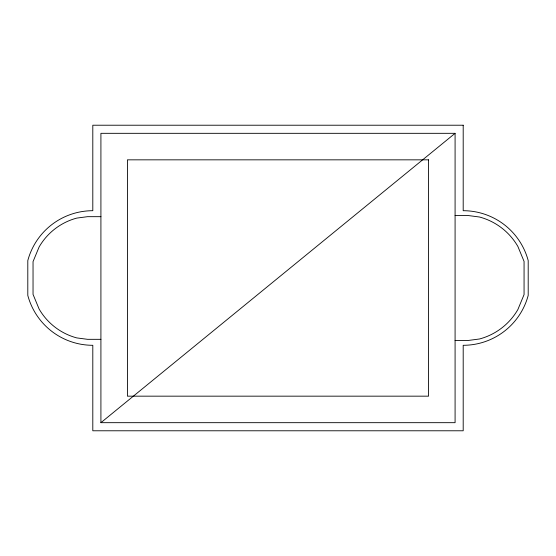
<?xml version="1.0" encoding="UTF-8"?>
<svg xmlns="http://www.w3.org/2000/svg" width="556" height="556" viewBox="0 0 556 556"><rect width="100%" height="100%" fill="white"/><g stroke="black" fill="none" stroke-linecap="round" stroke-linejoin="round"><path stroke-width="0.83" d="M100.914 422.678L455.086 133.322L455.086 422.678L100.914 422.678L100.914 133.322L455.086 133.322M455.086 215.415L467.332 215.415L479.536 217.021A63.127 63.127 0 0 1 517.865 246.433L524.065 261.403L524.065 294.597L517.865 309.567A63.127 63.127 0 0 1 479.536 338.979L467.332 340.585L455.086 340.585M100.914 216.673L87.563 216.673L76.756 218.098A62.015 62.015 0 0 0 39.101 246.996L33.04 261.626L33.04 294.374L39.101 309.004A62.015 62.015 0 0 0 76.756 337.902L87.563 339.327L100.914 339.327M463.197 125.218L92.803 125.218L92.803 210.703A67.297 67.297 0 0 0 27.8 260.583L27.8 295.417A67.297 67.297 0 0 0 92.803 345.297L92.803 430.782L463.197 430.782L463.197 345.297A67.297 67.297 0 0 0 528.2 295.417L528.2 260.583A67.297 67.297 0 0 0 463.197 210.703L463.197 125.218M428.572 159.836L127.428 159.836L127.428 396.164L428.572 396.164L428.572 159.836"/></g></svg>
